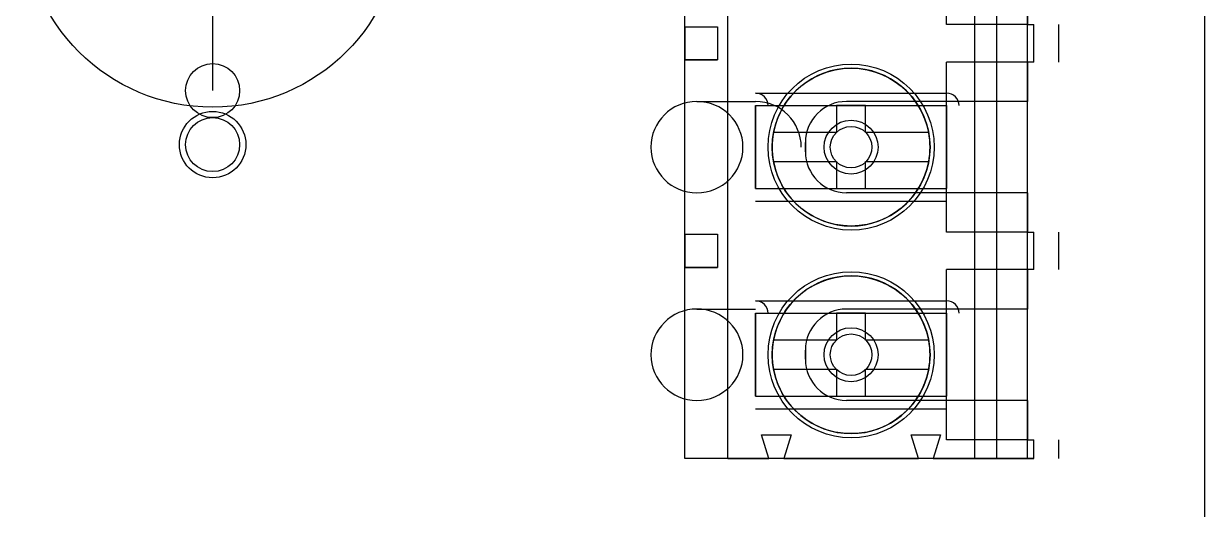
# Model space of a CAD drawing. Header units: millimetres. Extents: x 111.8 to 160, y -132.1 to -43.2.
# Drawn here: x 131.59 to 160.02, y -101.72 to -90.02 of the extents above; entities that cross this region are included whole.
import ezdxf

# ---------------------------------------------------------------- set-up
doc = ezdxf.new("R2010")
doc.units = ezdxf.units.MM
doc.layers.add('Feature', color=7, linetype='CONTINUOUS')

msp = doc.modelspace()

# ---------------------------------------------------------------- linework, layer by layer
at = {"layer": 'Feature'}
for p, q in [((160.02, -45.72), (160.02, -129.54)), ((160.02, -45.72, 1.58), (160.02, -129.54, 1.58)), ((160.02, -45.72, 1.58), (160.02, -129.54, 1.58)), ((160.02, -45.72), (160.02, -129.54)), ((147.515, -100.492, 1.63), (147.515, -60.492, 1.63)), ((147.515, -100.492, 1.63), (147.515, -60.492, 1.63)), ((148.545, -100.492, 13.03), (148.545, -60.492, 13.03)), ((148.545, -100.492, 13.03), (148.545, -60.492, 13.03)), ((154.491, -100.492, 13.03), (154.491, -60.492, 13.03)), ((154.491, -100.492, 13.03), (154.491, -60.492, 13.03)), ((155.021, -100.492, 8.73), (155.021, -60.492, 8.73)), ((155.021, -100.492, 8.73), (155.021, -60.492, 8.73)), ((147.515, -90.092, 4.63), (147.515, -85.892, 4.63)), ((147.515, -90.092, 4.63), (147.515, -85.892, 4.63)), ((153.815, -90.042, 8.13), (153.815, -85.942, 8.13)), ((153.815, -90.042, 8.13), (153.815, -85.942, 8.13)), ((155.765, -90.042, 8.73), (155.765, -85.942, 8.73)), ((155.765, -90.042, 8.73), (155.765, -85.942, 8.73)), ((155.765, -90.042, 8.13), (155.765, -85.942, 8.13)), ((155.765, -90.042, 8.13), (155.765, -85.942, 8.13)), ((136.144, -87.481, 6.03), (136.144, -91.631, 6.03)), ((136.144, -87.481, 6.03), (136.144, -91.631, 6.03)), ((153.815, -90.042, 2.43), (153.815, -89.092, 2.43)), ((153.815, -90.042, 2.43), (153.815, -89.092, 2.43)), ((155.765, -91.892, 1.63), (155.765, -89.092, 1.63)), ((155.765, -89.092, 2.43), (155.765, -90.042, 2.43)), ((155.765, -91.892, 1.63), (155.765, -89.092, 1.63)), ((155.765, -89.092, 2.43), (155.765, -90.042, 2.43)), ((147.515, -90.092, 10.99), (147.515, -90.892, 10.99)), ((147.515, -90.092, 4.63), (147.515, -90.092, 10.99)), ((147.515, -90.092, 4.63), (148.295, -90.092, 10.99)), ((147.515, -90.092, 10.99), (147.515, -90.892, 10.99)), ((147.515, -90.092, 10.99), (148.295, -90.092, 10.99)), ((147.515, -90.092, 4.63), (147.515, -90.092, 10.99)), ((147.515, -90.092, 4.63), (148.295, -90.092, 10.99)), ((147.515, -90.092, 10.99), (148.295, -90.092, 10.99)), ((148.295, -90.092, 10.99), (148.295, -90.892, 10.99)), ((148.295, -90.092, 10.99), (148.295, -90.892, 10.99)), ((155.765, -90.042, 2.43), (153.815, -90.042, 2.43)), ((153.815, -90.042, 2.43), (153.815, -90.042, 8.13)), ((155.765, -90.042, 8.13), (153.815, -90.042, 8.13)), ((155.765, -90.042, 8.13), (153.815, -90.042, 8.13)), ((153.815, -90.042, 2.43), (153.815, -90.042, 8.13)), ((155.765, -90.042, 2.43), (153.815, -90.042, 2.43)), ((155.765, -90.042, 8.73), (155.915, -90.042, 8.73)), ((155.765, -90.042, 8.73), (155.915, -90.042, 8.73)), ((155.765, -90.042, 5.23), (155.915, -90.042, 5.23)), ((155.765, -90.042, 2.43), (155.765, -90.042, 5.23)), ((155.765, -90.042, 8.13), (155.765, -90.042, 8.73)), ((155.765, -90.042, 8.13), (155.765, -90.042, 8.73)), ((155.765, -90.942, 5.23), (155.765, -90.042, 5.23)), ((155.765, -90.042, 2.43), (155.765, -90.042, 5.23)), ((155.765, -90.042, 5.23), (155.915, -90.042, 5.23)), ((155.765, -90.942, 5.23), (155.765, -90.042, 5.23)), ((155.915, -90.942, 8.73), (155.915, -90.042, 8.73)), ((155.915, -90.942, 8.73), (155.915, -90.042, 8.73)), ((155.915, -90.942, 5.23), (155.915, -90.042, 5.23)), ((155.915, -90.942, 5.23), (155.915, -90.042, 5.23)), ((156.515, -90.942, 8.13), (156.515, -90.042, 8.13)), ((156.515, -90.042, 5.83), (156.515, -90.042, 8.13)), ((156.515, -90.942, 8.13), (156.515, -90.042, 8.13)), ((156.515, -90.042, 5.83), (156.515, -90.042, 8.13)), ((156.515, -90.942, 5.83), (156.515, -90.042, 5.83)), ((156.515, -90.942, 5.83), (156.515, -90.042, 5.83)), ((147.515, -95.092, 4.63), (147.515, -90.892, 4.63)), ((147.515, -90.892, 10.99), (147.515, -90.892, 4.63)), ((148.295, -90.892, 10.99), (147.515, -90.892, 4.63)), ((147.515, -95.092, 4.63), (147.515, -90.892, 4.63)), ((147.515, -90.892, 10.99), (147.515, -90.892, 4.63)), ((147.515, -90.892, 10.99), (148.295, -90.892, 10.99)), ((148.295, -90.892, 10.99), (147.515, -90.892, 4.63)), ((147.515, -90.892, 10.99), (148.295, -90.892, 10.99)), ((155.765, -90.942, 8.13), (153.815, -90.942, 8.13)), ((153.815, -95.042, 8.13), (153.815, -90.942, 8.13)), ((153.815, -95.042, 8.13), (153.815, -90.942, 8.13)), ((153.815, -90.942, 2.43), (153.815, -90.942, 8.13)), ((153.815, -91.892, 2.43), (153.815, -90.942, 2.43)), ((155.765, -90.942, 8.13), (153.815, -90.942, 8.13)), ((153.815, -90.942, 2.43), (153.815, -90.942, 8.13)), ((155.765, -90.942, 2.43), (153.815, -90.942, 2.43)), ((155.765, -90.942, 2.43), (153.815, -90.942, 2.43)), ((153.815, -91.892, 2.43), (153.815, -90.942, 2.43)), ((155.765, -95.042, 8.73), (155.765, -90.942, 8.73)), ((155.915, -90.942, 8.73), (155.765, -90.942, 8.73)), ((155.765, -95.042, 8.73), (155.765, -90.942, 8.73)), ((155.765, -95.042, 8.13), (155.765, -90.942, 8.13)), ((155.765, -90.942, 8.13), (155.765, -90.942, 8.73)), ((155.765, -95.042, 8.13), (155.765, -90.942, 8.13)), ((155.765, -90.942, 8.13), (155.765, -90.942, 8.73)), ((155.765, -90.942, 5.23), (155.765, -90.942, 2.43)), ((155.915, -90.942, 5.23), (155.765, -90.942, 5.23)), ((155.915, -90.942, 8.73), (155.765, -90.942, 8.73)), ((155.765, -90.942, 2.43), (155.765, -91.892, 2.43)), ((155.765, -90.942, 5.23), (155.765, -90.942, 2.43)), ((155.765, -90.942, 2.43), (155.765, -91.892, 2.43)), ((155.915, -90.942, 5.23), (155.765, -90.942, 5.23)), ((156.515, -90.942, 8.13), (156.515, -90.942, 5.83)), ((156.515, -90.942, 8.13), (156.515, -90.942, 5.83)), ((151.515, -90.992, 13.03), (151.515, -90.992, 8.13)), ((151.515, -90.992, 13.03), (151.515, -90.992, 8.13)), ((151.515, -91.092, 8.13), (151.515, -91.092, 12.83)), ((151.515, -91.092, 8.13), (151.515, -91.092, 12.83)), ((149.215, -91.692, 5.58), (153.815, -91.692, 5.58)), ((149.215, -91.692, 3.68), (149.215, -91.692, 5.58)), ((149.215, -91.692, 3.68), (153.815, -91.692, 3.68)), ((149.215, -91.692, 5.58), (153.815, -91.692, 5.58)), ((149.215, -91.692, 3.68), (153.815, -91.692, 3.68)), ((149.215, -91.692, 3.68), (149.215, -91.692, 5.58)), ((153.815, -91.692, 3.68), (153.815, -91.692, 5.58)), ((153.815, -91.692, 3.68), (153.815, -91.692, 5.58)), ((147.803, -91.892, 6.98), (149.215, -91.892, 6.98)), ((147.803, -91.892, 6.98), (149.215, -91.892, 6.98)), ((149.215, -91.992, 5.88), (149.215, -92.992, 5.88)), ((149.215, -91.992, 5.88), (153.815, -91.992, 5.88)), ((149.215, -91.992, 5.88), (153.815, -91.992, 5.88)), ((149.215, -91.992, 3.38), (153.815, -91.992, 3.38)), ((149.215, -93.992, 3.38), (149.215, -91.992, 3.38)), ((149.215, -91.992, 3.38), (153.815, -91.992, 3.38)), ((149.215, -91.992, 5.88), (149.215, -92.992, 5.88)), ((149.215, -93.992, 3.38), (149.215, -91.992, 3.38)), ((151.165, -91.992, 12.83), (151.165, -92.642, 12.83)), ((151.865, -91.992, 12.83), (151.165, -91.992, 12.83)), ((151.865, -91.992, 12.13), (151.165, -91.992, 12.13)), ((151.165, -91.992, 12.13), (151.165, -92.642, 12.13)), ((151.865, -91.992, 12.13), (151.165, -91.992, 12.13)), ((151.165, -91.992, 12.83), (151.165, -91.992, 12.13)), ((151.865, -91.992, 12.83), (151.165, -91.992, 12.83)), ((151.165, -91.992, 12.83), (151.165, -92.642, 12.83)), ((151.165, -91.992, 12.83), (151.165, -91.992, 12.13)), ((151.165, -91.992, 12.13), (151.165, -92.642, 12.13)), ((155.765, -91.892, 1.63), (151.405, -91.892, 1.63)), ((155.765, -91.892, 1.63), (151.405, -91.892, 1.63)), ((151.405, -91.892, 1.63), (151.405, -91.892, 2.43)), ((153.815, -91.892, 2.43), (151.405, -91.892, 2.43)), ((151.405, -91.892, 1.63), (151.405, -91.892, 2.43)), ((153.815, -91.892, 2.43), (151.405, -91.892, 2.43)), ((151.865, -92.642, 12.83), (151.865, -91.992, 12.83)), ((151.865, -92.642, 12.13), (151.865, -91.992, 12.13)), ((151.865, -92.642, 12.83), (151.865, -91.992, 12.83)), ((151.865, -92.642, 12.13), (151.865, -91.992, 12.13)), ((151.865, -91.992, 12.83), (151.865, -91.992, 12.13)), ((151.865, -91.992, 12.83), (151.865, -91.992, 12.13)), ((153.815, -94.092, 2.43), (153.815, -91.892, 2.43)), ((155.765, -91.892, 2.43), (153.815, -91.892, 2.43)), ((153.815, -94.092, 2.43), (153.815, -91.892, 2.43)), ((155.765, -91.892, 2.43), (153.815, -91.892, 2.43)), ((153.815, -93.992, 3.38), (153.815, -91.992, 3.38)), ((153.815, -91.992, 5.88), (153.815, -93.992, 5.88)), ((153.815, -91.992, 5.88), (153.815, -93.992, 5.88)), ((153.815, -93.992, 3.38), (153.815, -91.992, 3.38)), ((155.765, -91.892, 1.63), (155.765, -91.892, 2.43)), ((155.765, -91.892, 1.63), (155.765, -91.892, 2.43)), ((136.144, -92.281, 5.38), (136.144, -92.281, -0.87)), ((136.144, -92.281, 5.38), (136.144, -92.281, -0.87)), ((149.647, -92.642, 12.83), (149.647, -92.642, 12.13)), ((151.165, -92.642, 12.83), (149.647, -92.642, 12.83)), ((151.165, -92.642, 12.13), (149.647, -92.642, 12.13)), ((151.165, -92.642, 12.83), (149.647, -92.642, 12.83)), ((151.165, -92.642, 12.13), (149.647, -92.642, 12.13)), ((149.647, -92.642, 12.83), (149.647, -92.642, 12.13)), ((151.165, -92.642, 12.13), (151.165, -92.642, 12.83)), ((151.165, -92.642, 12.13), (151.165, -92.642, 12.83)), ((151.515, -92.492, 2.43), (151.515, -92.492, -1.97)), ((151.515, -92.492, 2.43), (151.515, -92.492, -1.97)), ((153.382, -92.642, 12.83), (151.865, -92.642, 12.83)), ((153.382, -92.642, 12.83), (151.865, -92.642, 12.83)), ((153.382, -92.642, 12.13), (151.865, -92.642, 12.13)), ((151.865, -92.642, 12.83), (151.865, -92.642, 12.13)), ((153.382, -92.642, 12.13), (151.865, -92.642, 12.13)), ((151.865, -92.642, 12.83), (151.865, -92.642, 12.13)), ((153.382, -92.642, 12.83), (153.382, -92.642, 12.13)), ((153.382, -92.642, 12.83), (153.382, -92.642, 12.13)), ((136.944, -92.931), (136.944, -92.931, 1.58)), ((136.944, -92.931), (136.944, -92.931, 1.58)), ((150.415, -93.102, 1.63), (150.415, -92.882, 1.63)), ((150.415, -92.882, 1.63), (150.415, -92.882, 2.43)), ((150.415, -93.102, 1.63), (150.415, -92.882, 1.63)), ((150.415, -92.882, 1.63), (150.415, -92.882, 2.43)), ((150.415, -92.882, 2.43), (150.415, -93.102, 2.43)), ((150.415, -92.882, 2.43), (150.415, -93.102, 2.43)), ((149.215, -92.992, 5.88), (149.215, -93.992, 5.88)), ((149.215, -92.992, 5.88), (149.215, -93.992, 5.88)), ((150.415, -93.102, 2.43), (150.415, -93.102, 1.63)), ((150.415, -93.102, 2.43), (150.415, -93.102, 1.63)), ((152.165, -92.992), (152.165, -92.992, 1.58)), ((152.165, -92.992), (152.165, -92.992, 1.58)), ((149.647, -93.342, 12.83), (149.647, -93.342, 12.13)), ((149.647, -93.342, 12.13), (151.165, -93.342, 12.13)), ((149.647, -93.342, 12.83), (151.165, -93.342, 12.83)), ((149.647, -93.342, 12.83), (151.165, -93.342, 12.83)), ((149.647, -93.342, 12.83), (149.647, -93.342, 12.13)), ((149.647, -93.342, 12.13), (151.165, -93.342, 12.13)), ((151.165, -93.342, 12.13), (151.165, -93.992, 12.13)), ((151.165, -93.342, 12.83), (151.165, -93.992, 12.83)), ((151.165, -93.342, 12.83), (151.165, -93.342, 12.13)), ((151.165, -93.342, 12.83), (151.165, -93.992, 12.83)), ((151.165, -93.342, 12.83), (151.165, -93.342, 12.13)), ((151.165, -93.342, 12.13), (151.165, -93.992, 12.13)), ((151.865, -93.992, 12.13), (151.865, -93.342, 12.13)), ((151.865, -93.342, 12.13), (153.382, -93.342, 12.13)), ((151.865, -93.342, 12.83), (153.382, -93.342, 12.83)), ((151.865, -93.342, 12.13), (151.865, -93.342, 12.83)), ((151.865, -93.342, 12.13), (153.382, -93.342, 12.13)), ((151.865, -93.342, 12.83), (153.382, -93.342, 12.83)), ((151.865, -93.992, 12.83), (151.865, -93.342, 12.83)), ((151.865, -93.992, 12.83), (151.865, -93.342, 12.83)), ((151.865, -93.992, 12.13), (151.865, -93.342, 12.13)), ((151.865, -93.342, 12.13), (151.865, -93.342, 12.83)), ((153.382, -93.342, 12.83), (153.382, -93.342, 12.13)), ((153.382, -93.342, 12.83), (153.382, -93.342, 12.13)), ((149.215, -93.992, 3.38), (153.815, -93.992, 3.38)), ((149.215, -93.992, 5.88), (153.815, -93.992, 5.88)), ((149.215, -93.992, 5.88), (153.815, -93.992, 5.88)), ((149.215, -93.992, 3.38), (153.815, -93.992, 3.38)), ((151.165, -93.992, 12.13), (151.865, -93.992, 12.13)), ((151.165, -93.992, 12.83), (151.865, -93.992, 12.83)), ((151.165, -93.992, 12.83), (151.165, -93.992, 12.13)), ((151.165, -93.992, 12.83), (151.165, -93.992, 12.13)), ((151.165, -93.992, 12.13), (151.865, -93.992, 12.13)), ((151.165, -93.992, 12.83), (151.865, -93.992, 12.83)), ((151.865, -93.992, 12.83), (151.865, -93.992, 12.13)), ((151.865, -93.992, 12.83), (151.865, -93.992, 12.13)), ((149.215, -94.292, 3.68), (153.815, -94.292, 3.68)), ((149.215, -94.292, 5.58), (149.215, -94.292, 3.68)), ((149.215, -94.292, 5.58), (153.815, -94.292, 5.58)), ((149.215, -94.292, 3.68), (153.815, -94.292, 3.68)), ((149.215, -94.292, 5.58), (153.815, -94.292, 5.58)), ((149.215, -94.292, 5.58), (149.215, -94.292, 3.68)), ((155.765, -94.092, 1.63), (151.405, -94.092, 1.63)), ((153.815, -94.092, 2.43), (151.405, -94.092, 2.43)), ((151.405, -94.092, 2.43), (151.405, -94.092, 1.63)), ((155.765, -94.092, 1.63), (151.405, -94.092, 1.63)), ((151.405, -94.092, 2.43), (151.405, -94.092, 1.63)), ((153.815, -94.092, 2.43), (151.405, -94.092, 2.43)), ((155.765, -94.092, 2.43), (153.815, -94.092, 2.43)), ((153.815, -95.042, 2.43), (153.815, -94.092, 2.43)), ((155.765, -94.092, 2.43), (153.815, -94.092, 2.43)), ((153.815, -95.042, 2.43), (153.815, -94.092, 2.43)), ((153.815, -94.292, 5.58), (153.815, -94.292, 3.68)), ((153.815, -94.292, 5.58), (153.815, -94.292, 3.68)), ((155.765, -94.092, 2.43), (155.765, -95.042, 2.43)), ((155.765, -94.092, 2.43), (155.765, -94.092, 1.63)), ((155.765, -96.892, 1.63), (155.765, -94.092, 1.63)), ((155.765, -96.892, 1.63), (155.765, -94.092, 1.63)), ((155.765, -94.092, 2.43), (155.765, -94.092, 1.63)), ((155.765, -94.092, 2.43), (155.765, -95.042, 2.43)), ((147.515, -95.092, 10.99), (147.515, -95.892, 10.99)), ((147.515, -95.092, 4.63), (147.515, -95.092, 10.99)), ((147.515, -95.092, 4.63), (148.295, -95.092, 10.99)), ((147.515, -95.092, 10.99), (147.515, -95.892, 10.99)), ((147.515, -95.092, 10.99), (148.295, -95.092, 10.99)), ((147.515, -95.092, 4.63), (147.515, -95.092, 10.99)), ((147.515, -95.092, 4.63), (148.295, -95.092, 10.99)), ((147.515, -95.092, 10.99), (148.295, -95.092, 10.99)), ((148.295, -95.092, 10.99), (148.295, -95.892, 10.99)), ((148.295, -95.092, 10.99), (148.295, -95.892, 10.99)), ((155.765, -95.042, 2.43), (153.815, -95.042, 2.43)), ((153.815, -95.042, 2.43), (153.815, -95.042, 8.13)), ((155.765, -95.042, 8.13), (153.815, -95.042, 8.13)), ((155.765, -95.042, 2.43), (153.815, -95.042, 2.43)), ((155.765, -95.042, 8.13), (153.815, -95.042, 8.13)), ((153.815, -95.042, 2.43), (153.815, -95.042, 8.13)), ((155.765, -95.042, 5.23), (155.915, -95.042, 5.23)), ((155.765, -95.942, 5.23), (155.765, -95.042, 5.23)), ((155.765, -95.942, 5.23), (155.765, -95.042, 5.23)), ((155.765, -95.042, 2.43), (155.765, -95.042, 5.23)), ((155.765, -95.042, 2.43), (155.765, -95.042, 5.23)), ((155.765, -95.042, 8.13), (155.765, -95.042, 8.73)), ((155.765, -95.042, 8.73), (155.915, -95.042, 8.73)), ((155.765, -95.042, 5.23), (155.915, -95.042, 5.23)), ((155.765, -95.042, 8.73), (155.915, -95.042, 8.73)), ((155.765, -95.042, 8.13), (155.765, -95.042, 8.73)), ((155.915, -95.942, 5.23), (155.915, -95.042, 5.23)), ((155.915, -95.942, 5.23), (155.915, -95.042, 5.23)), ((155.915, -95.942, 8.73), (155.915, -95.042, 8.73)), ((155.915, -95.942, 8.73), (155.915, -95.042, 8.73)), ((156.515, -95.042, 5.83), (156.515, -95.042, 8.13)), ((156.515, -95.942, 5.83), (156.515, -95.042, 5.83)), ((156.515, -95.942, 8.13), (156.515, -95.042, 8.13)), ((156.515, -95.942, 8.13), (156.515, -95.042, 8.13)), ((156.515, -95.042, 5.83), (156.515, -95.042, 8.13)), ((156.515, -95.942, 5.83), (156.515, -95.042, 5.83)), ((147.515, -100.492, 4.63), (147.515, -95.892, 4.63)), ((147.515, -95.892, 10.99), (147.515, -95.892, 4.63)), ((148.295, -95.892, 10.99), (147.515, -95.892, 4.63)), ((147.515, -100.492, 4.63), (147.515, -95.892, 4.63)), ((147.515, -95.892, 10.99), (147.515, -95.892, 4.63)), ((147.515, -95.892, 10.99), (148.295, -95.892, 10.99)), ((148.295, -95.892, 10.99), (147.515, -95.892, 4.63)), ((147.515, -95.892, 10.99), (148.295, -95.892, 10.99)), ((151.515, -95.992, 13.03), (151.515, -95.992, 8.13)), ((151.515, -95.992, 13.03), (151.515, -95.992, 8.13)), ((155.765, -95.942, 8.13), (153.815, -95.942, 8.13)), ((153.815, -95.942, 2.43), (153.815, -95.942, 8.13)), ((155.765, -95.942, 2.43), (153.815, -95.942, 2.43)), ((155.765, -95.942, 2.43), (153.815, -95.942, 2.43)), ((153.815, -96.892, 2.43), (153.815, -95.942, 2.43)), ((153.815, -100.042, 8.13), (153.815, -95.942, 8.13)), ((153.815, -95.942, 2.43), (153.815, -95.942, 8.13)), ((153.815, -96.892, 2.43), (153.815, -95.942, 2.43)), ((155.765, -95.942, 8.13), (153.815, -95.942, 8.13)), ((153.815, -100.042, 8.13), (153.815, -95.942, 8.13)), ((155.915, -95.942, 5.23), (155.765, -95.942, 5.23)), ((155.765, -95.942, 8.13), (155.765, -95.942, 8.73)), ((155.765, -95.942, 5.23), (155.765, -95.942, 2.43)), ((155.915, -95.942, 5.23), (155.765, -95.942, 5.23)), ((155.915, -95.942, 8.73), (155.765, -95.942, 8.73)), ((155.765, -95.942, 2.43), (155.765, -96.892, 2.43)), ((155.765, -95.942, 5.23), (155.765, -95.942, 2.43)), ((155.765, -100.042, 8.73), (155.765, -95.942, 8.73)), ((155.765, -100.042, 8.13), (155.765, -95.942, 8.13)), ((155.765, -95.942, 8.13), (155.765, -95.942, 8.73)), ((155.765, -100.042, 8.73), (155.765, -95.942, 8.73)), ((155.915, -95.942, 8.73), (155.765, -95.942, 8.73)), ((155.765, -95.942, 2.43), (155.765, -96.892, 2.43)), ((155.765, -100.042, 8.13), (155.765, -95.942, 8.13)), ((156.515, -95.942, 8.13), (156.515, -95.942, 5.83)), ((156.515, -95.942, 8.13), (156.515, -95.942, 5.83)), ((151.515, -96.092, 8.13), (151.515, -96.092, 12.83)), ((151.515, -96.092, 8.13), (151.515, -96.092, 12.83)), ((147.803, -96.892, 6.98), (149.215, -96.892, 6.98)), ((147.803, -96.892, 6.98), (149.215, -96.892, 6.98)), ((149.215, -96.692, 5.58), (153.815, -96.692, 5.58)), ((149.215, -96.692, 3.68), (149.215, -96.692, 5.58)), ((149.215, -96.692, 3.68), (153.815, -96.692, 3.68)), ((149.215, -96.692, 5.58), (153.815, -96.692, 5.58)), ((149.215, -96.692, 3.68), (153.815, -96.692, 3.68)), ((149.215, -96.692, 3.68), (149.215, -96.692, 5.58)), ((155.765, -96.892, 1.63), (151.405, -96.892, 1.63)), ((155.765, -96.892, 1.63), (151.405, -96.892, 1.63)), ((151.405, -96.892, 1.63), (151.405, -96.892, 2.43)), ((153.815, -96.892, 2.43), (151.405, -96.892, 2.43)), ((153.815, -96.892, 2.43), (151.405, -96.892, 2.43)), ((151.405, -96.892, 1.63), (151.405, -96.892, 2.43)), ((153.815, -96.692, 3.68), (153.815, -96.692, 5.58)), ((153.815, -96.692, 3.68), (153.815, -96.692, 5.58)), ((155.765, -96.892, 2.43), (153.815, -96.892, 2.43)), ((153.815, -99.092, 2.43), (153.815, -96.892, 2.43)), ((155.765, -96.892, 2.43), (153.815, -96.892, 2.43)), ((153.815, -99.092, 2.43), (153.815, -96.892, 2.43)), ((155.765, -96.892, 1.63), (155.765, -96.892, 2.43)), ((155.765, -96.892, 1.63), (155.765, -96.892, 2.43)), ((149.215, -96.992, 5.88), (149.215, -97.992, 5.88)), ((149.215, -96.992, 5.88), (153.815, -96.992, 5.88)), ((149.215, -96.992, 5.88), (153.815, -96.992, 5.88)), ((149.215, -96.992, 3.38), (153.815, -96.992, 3.38)), ((149.215, -98.992, 3.38), (149.215, -96.992, 3.38)), ((149.215, -96.992, 3.38), (153.815, -96.992, 3.38)), ((149.215, -96.992, 5.88), (149.215, -97.992, 5.88)), ((149.215, -98.992, 3.38), (149.215, -96.992, 3.38)), ((151.165, -96.992, 12.83), (151.165, -97.642, 12.83)), ((151.865, -96.992, 12.83), (151.165, -96.992, 12.83)), ((151.865, -96.992, 12.13), (151.165, -96.992, 12.13)), ((151.165, -96.992, 12.13), (151.165, -97.642, 12.13)), ((151.865, -96.992, 12.13), (151.165, -96.992, 12.13)), ((151.165, -96.992, 12.83), (151.165, -96.992, 12.13)), ((151.865, -96.992, 12.83), (151.165, -96.992, 12.83)), ((151.165, -96.992, 12.83), (151.165, -97.642, 12.83)), ((151.165, -96.992, 12.83), (151.165, -96.992, 12.13)), ((151.165, -96.992, 12.13), (151.165, -97.642, 12.13)), ((151.865, -97.642, 12.83), (151.865, -96.992, 12.83)), ((151.865, -97.642, 12.13), (151.865, -96.992, 12.13)), ((151.865, -97.642, 12.83), (151.865, -96.992, 12.83)), ((151.865, -97.642, 12.13), (151.865, -96.992, 12.13)), ((151.865, -96.992, 12.83), (151.865, -96.992, 12.13)), ((151.865, -96.992, 12.83), (151.865, -96.992, 12.13)), ((153.815, -98.992, 3.38), (153.815, -96.992, 3.38)), ((153.815, -96.992, 5.88), (153.815, -98.992, 5.88)), ((153.815, -96.992, 5.88), (153.815, -98.992, 5.88)), ((153.815, -98.992, 3.38), (153.815, -96.992, 3.38)), ((151.515, -97.492, 2.43), (151.515, -97.492, -1.97)), ((151.515, -97.492, 2.43), (151.515, -97.492, -1.97)), ((149.647, -97.642, 12.83), (149.647, -97.642, 12.13)), ((151.165, -97.642, 12.83), (149.647, -97.642, 12.83)), ((151.165, -97.642, 12.13), (149.647, -97.642, 12.13)), ((151.165, -97.642, 12.83), (149.647, -97.642, 12.83)), ((151.165, -97.642, 12.13), (149.647, -97.642, 12.13)), ((149.647, -97.642, 12.83), (149.647, -97.642, 12.13)), ((151.165, -97.642, 12.13), (151.165, -97.642, 12.83)), ((151.165, -97.642, 12.13), (151.165, -97.642, 12.83)), ((153.382, -97.642, 12.83), (151.865, -97.642, 12.83)), ((153.382, -97.642, 12.83), (151.865, -97.642, 12.83)), ((153.382, -97.642, 12.13), (151.865, -97.642, 12.13)), ((151.865, -97.642, 12.83), (151.865, -97.642, 12.13)), ((153.382, -97.642, 12.13), (151.865, -97.642, 12.13)), ((151.865, -97.642, 12.83), (151.865, -97.642, 12.13)), ((153.382, -97.642, 12.83), (153.382, -97.642, 12.13)), ((153.382, -97.642, 12.83), (153.382, -97.642, 12.13)), ((149.215, -97.992, 5.88), (149.215, -98.992, 5.88)), ((149.215, -97.992, 5.88), (149.215, -98.992, 5.88)), ((150.415, -98.102, 1.63), (150.415, -97.882, 1.63)), ((150.415, -97.882, 2.43), (150.415, -98.102, 2.43)), ((150.415, -97.882, 1.63), (150.415, -97.882, 2.43)), ((150.415, -98.102, 1.63), (150.415, -97.882, 1.63)), ((150.415, -97.882, 1.63), (150.415, -97.882, 2.43)), ((150.415, -97.882, 2.43), (150.415, -98.102, 2.43)), ((152.165, -97.992), (152.165, -97.992, 1.58)), ((152.165, -97.992), (152.165, -97.992, 1.58)), ((149.647, -98.342, 12.83), (149.647, -98.342, 12.13)), ((149.647, -98.342, 12.13), (151.165, -98.342, 12.13)), ((149.647, -98.342, 12.83), (151.165, -98.342, 12.83)), ((149.647, -98.342, 12.83), (151.165, -98.342, 12.83)), ((149.647, -98.342, 12.83), (149.647, -98.342, 12.13)), ((149.647, -98.342, 12.13), (151.165, -98.342, 12.13)), ((150.415, -98.102, 2.43), (150.415, -98.102, 1.63)), ((150.415, -98.102, 2.43), (150.415, -98.102, 1.63)), ((151.165, -98.342, 12.13), (151.165, -98.992, 12.13)), ((151.165, -98.342, 12.83), (151.165, -98.992, 12.83)), ((151.165, -98.342, 12.83), (151.165, -98.342, 12.13)), ((151.165, -98.342, 12.83), (151.165, -98.992, 12.83)), ((151.165, -98.342, 12.83), (151.165, -98.342, 12.13)), ((151.165, -98.342, 12.13), (151.165, -98.992, 12.13)), ((151.865, -98.992, 12.13), (151.865, -98.342, 12.13)), ((151.865, -98.342, 12.13), (153.382, -98.342, 12.13)), ((151.865, -98.342, 12.83), (153.382, -98.342, 12.83)), ((151.865, -98.342, 12.13), (151.865, -98.342, 12.83)), ((151.865, -98.342, 12.13), (153.382, -98.342, 12.13)), ((151.865, -98.342, 12.83), (153.382, -98.342, 12.83)), ((151.865, -98.992, 12.83), (151.865, -98.342, 12.83)), ((151.865, -98.992, 12.83), (151.865, -98.342, 12.83)), ((151.865, -98.992, 12.13), (151.865, -98.342, 12.13)), ((151.865, -98.342, 12.13), (151.865, -98.342, 12.83)), ((153.382, -98.342, 12.83), (153.382, -98.342, 12.13)), ((153.382, -98.342, 12.83), (153.382, -98.342, 12.13)), ((149.215, -98.992, 3.38), (153.815, -98.992, 3.38)), ((149.215, -98.992, 5.88), (153.815, -98.992, 5.88)), ((149.215, -98.992, 5.88), (153.815, -98.992, 5.88)), ((149.215, -98.992, 3.38), (153.815, -98.992, 3.38)), ((151.165, -98.992, 12.13), (151.865, -98.992, 12.13)), ((151.165, -98.992, 12.83), (151.865, -98.992, 12.83)), ((151.165, -98.992, 12.83), (151.165, -98.992, 12.13)), ((151.165, -98.992, 12.83), (151.165, -98.992, 12.13)), ((151.165, -98.992, 12.13), (151.865, -98.992, 12.13)), ((151.165, -98.992, 12.83), (151.865, -98.992, 12.83)), ((155.765, -99.092, 1.63), (151.405, -99.092, 1.63)), ((153.815, -99.092, 2.43), (151.405, -99.092, 2.43)), ((151.405, -99.092, 2.43), (151.405, -99.092, 1.63)), ((153.815, -99.092, 2.43), (151.405, -99.092, 2.43)), ((151.405, -99.092, 2.43), (151.405, -99.092, 1.63)), ((155.765, -99.092, 1.63), (151.405, -99.092, 1.63)), ((151.865, -98.992, 12.83), (151.865, -98.992, 12.13)), ((151.865, -98.992, 12.83), (151.865, -98.992, 12.13)), ((153.815, -100.042, 2.43), (153.815, -99.092, 2.43)), ((153.815, -100.042, 2.43), (153.815, -99.092, 2.43)), ((155.765, -99.092, 2.43), (153.815, -99.092, 2.43)), ((155.765, -99.092, 2.43), (153.815, -99.092, 2.43)), ((155.765, -100.492, 1.63), (155.765, -99.092, 1.63)), ((155.765, -99.092, 2.43), (155.765, -100.042, 2.43)), ((155.765, -99.092, 2.43), (155.765, -99.092, 1.63)), ((155.765, -100.492, 1.63), (155.765, -99.092, 1.63)), ((155.765, -99.092, 2.43), (155.765, -99.092, 1.63)), ((155.765, -99.092, 2.43), (155.765, -100.042, 2.43)), ((149.215, -99.292, 3.68), (153.815, -99.292, 3.68)), ((149.215, -99.292, 5.58), (149.215, -99.292, 3.68)), ((149.215, -99.292, 5.58), (153.815, -99.292, 5.58)), ((149.215, -99.292, 3.68), (153.815, -99.292, 3.68)), ((149.215, -99.292, 5.58), (153.815, -99.292, 5.58)), ((149.215, -99.292, 5.58), (149.215, -99.292, 3.68)), ((153.815, -99.292, 5.58), (153.815, -99.292, 3.68)), ((153.815, -99.292, 5.58), (153.815, -99.292, 3.68)), ((149.537, -100.492, 13.03), (149.36, -99.922, 13.03)), ((149.36, -99.922, 13.03), (150.07, -99.922, 13.03)), ((149.537, -100.492, 13.03), (149.36, -99.922, 13.03)), ((149.36, -99.922, 8.73), (149.36, -99.922, 13.03)), ((149.537, -100.492, 8.73), (149.36, -99.922, 8.73)), ((149.537, -100.492, 8.73), (149.36, -99.922, 8.73)), ((149.36, -99.922, 8.73), (150.07, -99.922, 8.73)), ((149.36, -99.922, 8.73), (149.36, -99.922, 13.03)), ((149.36, -99.922, 13.03), (150.07, -99.922, 13.03)), ((149.36, -99.922, 8.73), (150.07, -99.922, 8.73)), ((150.07, -99.922, 13.03), (149.892, -100.492, 13.03)), ((150.07, -99.922, 8.73), (149.892, -100.492, 8.73)), ((150.07, -99.922, 13.03), (149.892, -100.492, 13.03)), ((150.07, -99.922, 8.73), (149.892, -100.492, 8.73)), ((150.07, -99.922, 8.73), (150.07, -99.922, 13.03)), ((150.07, -99.922, 8.73), (150.07, -99.922, 13.03)), ((153.137, -100.492, 13.03), (152.96, -99.922, 13.03)), ((152.96, -99.922, 13.03), (153.67, -99.922, 13.03)), ((153.137, -100.492, 13.03), (152.96, -99.922, 13.03)), ((152.96, -99.922, 8.73), (152.96, -99.922, 13.03)), ((153.137, -100.492, 8.73), (152.96, -99.922, 8.73)), ((153.137, -100.492, 8.73), (152.96, -99.922, 8.73)), ((152.96, -99.922, 8.73), (153.67, -99.922, 8.73)), ((152.96, -99.922, 8.73), (152.96, -99.922, 13.03)), ((152.96, -99.922, 13.03), (153.67, -99.922, 13.03)), ((152.96, -99.922, 8.73), (153.67, -99.922, 8.73)), ((153.67, -99.922, 13.03), (153.492, -100.492, 13.03)), ((153.67, -99.922, 8.73), (153.492, -100.492, 8.73)), ((153.67, -99.922, 13.03), (153.492, -100.492, 13.03)), ((153.67, -99.922, 8.73), (153.492, -100.492, 8.73)), ((153.67, -99.922, 8.73), (153.67, -99.922, 13.03)), ((153.67, -99.922, 8.73), (153.67, -99.922, 13.03)), ((153.815, -100.042, 2.43), (153.815, -100.042, 8.13)), ((155.765, -100.042, 8.13), (153.815, -100.042, 8.13)), ((155.765, -100.042, 2.43), (153.815, -100.042, 2.43)), ((153.815, -100.042, 2.43), (153.815, -100.042, 8.13)), ((155.765, -100.042, 8.13), (153.815, -100.042, 8.13)), ((155.765, -100.042, 2.43), (153.815, -100.042, 2.43)), ((155.765, -100.042, 8.13), (155.765, -100.042, 8.73)), ((155.765, -100.042, 8.73), (155.915, -100.042, 8.73)), ((155.765, -100.042, 2.43), (155.765, -100.042, 5.23)), ((155.765, -100.042, 8.13), (155.765, -100.042, 8.73)), ((155.765, -100.042, 8.73), (155.915, -100.042, 8.73)), ((155.765, -100.042, 5.23), (155.915, -100.042, 5.23)), ((155.765, -100.042, 2.43), (155.765, -100.042, 5.23)), ((155.765, -100.492, 5.23), (155.765, -100.042, 5.23)), ((155.765, -100.042, 5.23), (155.915, -100.042, 5.23)), ((155.765, -100.492, 5.23), (155.765, -100.042, 5.23)), ((155.915, -100.492, 8.73), (155.915, -100.042, 8.73)), ((155.915, -100.492, 8.73), (155.915, -100.042, 8.73)), ((155.915, -100.492, 5.23), (155.915, -100.042, 5.23)), ((155.915, -100.492, 5.23), (155.915, -100.042, 5.23)), ((156.515, -100.042, 5.83), (156.515, -100.042, 8.13)), ((156.515, -100.492, 8.13), (156.515, -100.042, 8.13)), ((156.515, -100.492, 5.83), (156.515, -100.042, 5.83)), ((156.515, -100.492, 8.13), (156.515, -100.042, 8.13)), ((156.515, -100.042, 5.83), (156.515, -100.042, 8.13)), ((156.515, -100.492, 5.83), (156.515, -100.042, 5.83)), ((155.765, -100.492, 1.63), (147.515, -100.492, 1.63)), ((155.765, -100.492, 1.63), (147.515, -100.492, 1.63)), ((148.545, -100.492, 13.03), (147.515, -100.492, 4.63)), ((147.515, -100.492, 1.63), (147.515, -100.492, 4.63)), ((147.515, -100.492, 1.63), (147.515, -100.492, 4.63)), ((148.545, -100.492, 13.03), (147.515, -100.492, 4.63)), ((148.545, -100.492, 13.03), (149.537, -100.492, 13.03)), ((148.545, -100.492, 13.03), (149.537, -100.492, 13.03)), ((149.892, -100.492, 8.73), (149.537, -100.492, 8.73)), ((149.537, -100.492, 8.73), (149.537, -100.492, 13.03)), ((149.537, -100.492, 8.73), (149.537, -100.492, 13.03)), ((149.892, -100.492, 8.73), (149.537, -100.492, 8.73)), ((149.892, -100.492, 13.03), (153.137, -100.492, 13.03)), ((149.892, -100.492, 8.73), (149.892, -100.492, 13.03)), ((149.892, -100.492, 13.03), (153.137, -100.492, 13.03)), ((149.892, -100.492, 8.73), (149.892, -100.492, 13.03)), ((153.492, -100.492, 8.73), (153.137, -100.492, 8.73)), ((153.137, -100.492, 8.73), (153.137, -100.492, 13.03)), ((153.137, -100.492, 8.73), (153.137, -100.492, 13.03)), ((153.492, -100.492, 8.73), (153.137, -100.492, 8.73)), ((153.492, -100.492, 13.03), (154.491, -100.492, 13.03)), ((153.492, -100.492, 8.73), (153.492, -100.492, 13.03)), ((153.492, -100.492, 13.03), (154.491, -100.492, 13.03)), ((153.492, -100.492, 8.73), (153.492, -100.492, 13.03)), ((154.491, -100.492, 13.03), (155.021, -100.492, 8.73)), ((154.491, -100.492, 13.03), (155.021, -100.492, 8.73)), ((155.021, -100.492, 8.73), (155.915, -100.492, 8.73)), ((155.021, -100.492, 8.73), (155.915, -100.492, 8.73)), ((155.765, -100.492, 5.23), (155.765, -100.492, 1.63)), ((155.915, -100.492, 5.23), (155.765, -100.492, 5.23)), ((155.765, -100.492, 5.23), (155.765, -100.492, 1.63)), ((155.915, -100.492, 5.23), (155.765, -100.492, 5.23)), ((156.515, -100.492, 8.13), (156.515, -100.492, 5.83)), ((156.515, -100.492, 8.13), (156.515, -100.492, 5.83))]:
    msp.add_line(p, q, dxfattribs=at)
for centre, radius in [((136.144, -87.481), 4.55), ((136.144, -87.481), 4.55), ((136.144, -91.631), 0.65), ((136.144, -91.631), 0.65), ((151.515, -92.992), 2), ((151.515, -92.992), 2), ((151.515, -92.992), 2), ((151.515, -92.992), 2), ((151.515, -92.992), 1.9), ((151.515, -92.992), 1.9), ((136.144, -92.931), 0.8), ((136.144, -92.931), 0.8), ((136.144, -92.931), 0.8), ((136.144, -92.931), 0.8), ((136.144, -92.931), 0.65), ((136.144, -92.931), 0.65), ((136.144, -92.931), 0.65), ((136.144, -92.931), 0.65), ((151.515, -92.992), 0.65), ((151.515, -92.992), 0.65), ((151.515, -92.992), 0.65), ((151.515, -92.992), 0.65), ((151.515, -92.992), 0.5), ((151.515, -92.992), 0.5), ((151.515, -92.992), 0.5), ((151.515, -92.992), 0.5), ((151.515, -97.992), 2), ((151.515, -97.992), 2), ((151.515, -97.992), 2), ((151.515, -97.992), 2), ((151.515, -97.992), 1.9), ((151.515, -97.992), 1.9), ((151.515, -97.992), 0.65), ((151.515, -97.992), 0.65), ((151.515, -97.992), 0.65), ((151.515, -97.992), 0.65), ((151.515, -97.992), 0.5), ((151.515, -97.992), 0.5), ((151.515, -97.992), 0.5), ((151.515, -97.992), 0.5)]:
    msp.add_circle(centre, radius, dxfattribs=at)
for centre, radius, start, end in [((155.915, -90.042, 5.83), 0.6, 0, 0), ((155.915, -90.042, 5.83), 0.6, 0, 0), ((155.915, -90.042, 8.13), 0, 0, 0), ((155.915, -90.042, 8.13), 0, 0, 0), ((155.915, -90.942, 5.83), 0.6, 0, 0), ((155.915, -90.942, 5.83), 0.6, 0, 0), ((155.915, -90.942, 8.13), 0, 0, 0), ((155.915, -90.942, 8.13), 0, 0, 0), ((151.515, -92.992, 12.83), 1.9, 90, 169.385), ((151.515, -92.992, 12.83), 1.9, 90, 169.385), ((151.515, -92.992, 12.83), 1.9, 10.6151, 90), ((151.515, -92.992, 12.83), 1.9, 10.6151, 90), ((136.144, -91.631, 5.38), 0, -90, 0), ((136.144, -91.631, 5.38), 0, -90, 0), ((149.215, -91.992, 5.58), 0.3, 0, 90), ((149.215, -91.992, 5.58), 0.3, 0, 90), ((153.815, -91.992, 5.58), 0.3, 0, 90), ((153.815, -91.992, 5.58), 0.3, 0, 90), ((149.215, -92.992, 6.98), 1.1, 0, 90), ((149.215, -92.992, 6.98), 1.1, 0, 90), ((149.215, -91.992, 3.68), 0, 90, 0), ((149.215, -91.992, 3.68), 0, 90, 0), ((151.405, -92.882, 1.63), 0.99, 90, 180), ((151.405, -92.882, 1.63), 0.99, 90, 180), ((151.405, -92.882, 2.43), 0.99, 90, 180), ((151.405, -92.882, 2.43), 0.99, 90, 180), ((153.815, -91.992, 3.68), 0, 90, 0), ((153.815, -91.992, 3.68), 0, 90, 0), ((151.515, -92.992, 12.13), 1.9, 169.385, -169.385), ((151.515, -92.992, 12.13), 1.9, 169.385, -169.385), ((151.515, -92.992, 12.13), 1.9, -10.6151, 10.6151), ((151.515, -92.992, 12.13), 1.9, -10.6151, 10.6151), ((149.215, -92.992, 6.98), 0, 90, 0), ((149.215, -92.992, 6.98), 0, 90, 0), ((151.405, -93.102, 1.63), 0.99, 180, -90), ((151.405, -93.102, 2.43), 0.99, 180, -90), ((151.405, -93.102, 1.63), 0.99, 180, -90), ((151.405, -93.102, 2.43), 0.99, 180, -90), ((151.515, -92.992, 12.83), 1.9, -169.385, -10.6151), ((151.515, -92.992, 12.83), 1.9, -169.385, -10.6151), ((149.215, -93.992, 3.68), 0, -90, 0), ((149.215, -93.992, 5.58), 0, -90, 0), ((149.215, -93.992, 5.58), 0, -90, 0), ((149.215, -93.992, 3.68), 0, -90, 0), ((153.815, -93.992, 3.68), 0, -90, 0), ((153.815, -93.992, 5.58), 0, -90, 0), ((153.815, -93.992, 3.68), 0, -90, 0), ((153.815, -93.992, 5.58), 0, -90, 0), ((155.915, -95.042, 5.83), 0.6, 0, 0), ((155.915, -95.042, 5.83), 0.6, 0, 0), ((155.915, -95.042, 8.13), 0, 0, 0), ((155.915, -95.042, 8.13), 0, 0, 0), ((155.915, -95.942, 5.83), 0.6, 0, 0), ((155.915, -95.942, 5.83), 0.6, 0, 0), ((155.915, -95.942, 8.13), 0, 0, 0), ((155.915, -95.942, 8.13), 0, 0, 0), ((151.515, -97.992, 12.83), 1.9, 90, 169.385), ((151.515, -97.992, 12.83), 1.9, 90, 169.385), ((151.515, -97.992, 12.83), 1.9, 10.6151, 90), ((151.515, -97.992, 12.83), 1.9, 10.6151, 90), ((149.215, -97.992, 6.98), 1.1, 90, 90), ((149.215, -97.992, 6.98), 1.1, 90, 90), ((149.215, -96.992, 5.58), 0.3, 0, 90), ((149.215, -96.992, 5.58), 0.3, 0, 90), ((151.405, -97.882, 1.63), 0.99, 90, 180), ((151.405, -97.882, 2.43), 0.99, 90, 180), ((151.405, -97.882, 1.63), 0.99, 90, 180), ((151.405, -97.882, 2.43), 0.99, 90, 180), ((153.815, -96.992, 5.58), 0.3, 0, 90), ((153.815, -96.992, 5.58), 0.3, 0, 90), ((149.215, -96.992, 3.68), 0, 90, 0), ((149.215, -96.992, 3.68), 0, 90, 0), ((153.815, -96.992, 3.68), 0, 90, 0), ((153.815, -96.992, 3.68), 0, 90, 0), ((151.515, -97.992, 12.13), 1.9, 169.385, -169.385), ((151.515, -97.992, 12.13), 1.9, 169.385, -169.385), ((151.515, -97.992, 12.13), 1.9, -10.6151, 10.6151), ((151.515, -97.992, 12.13), 1.9, -10.6151, 10.6151), ((149.215, -97.992, 6.98), 0.00000000742, 90, 90), ((149.215, -97.992, 6.98), 0.00000000742, 90, 90), ((151.515, -97.992, 12.83), 1.9, -169.385, -10.6151), ((151.515, -97.992, 12.83), 1.9, -169.385, -10.6151), ((151.405, -98.102, 1.63), 0.99, 180, -90), ((151.405, -98.102, 2.43), 0.99, 180, -90), ((151.405, -98.102, 2.43), 0.99, 180, -90), ((151.405, -98.102, 1.63), 0.99, 180, -90), ((149.215, -98.992, 3.68), 0, -90, 0), ((149.215, -98.992, 5.58), 0, -90, 0), ((149.215, -98.992, 5.58), 0, -90, 0), ((149.215, -98.992, 3.68), 0, -90, 0), ((153.815, -98.992, 3.68), 0, -90, 0), ((153.815, -98.992, 5.58), 0, -90, 0), ((153.815, -98.992, 3.68), 0, -90, 0), ((153.815, -98.992, 5.58), 0, -90, 0), ((155.915, -100.042, 5.83), 0.6, 0, 0), ((155.915, -100.042, 5.83), 0.6, 0, 0), ((155.915, -100.042, 8.13), 0, 0, 0), ((155.915, -100.042, 8.13), 0, 0, 0), ((155.915, -100.492, 5.83), 0, 0, 0), ((155.915, -100.492, 8.13), 0, 0, 0), ((155.915, -100.492, 8.13), 0, 0, 0), ((155.915, -100.492, 5.83), 0, 0, 0)]:
    msp.add_arc(centre, radius, start, end, dxfattribs=at)
for centre in [(147.803, -92.992, 6.98), (147.803, -92.992, 6.98), (147.803, -97.992, 6.98), (147.803, -97.992, 6.98)]:
    msp.add_ellipse(centre, major_axis=(-1.1082, 0), ratio=0.992566, start_param=0, end_param=6.28318, dxfattribs=at)

doc.saveas('drawing.dxf')
